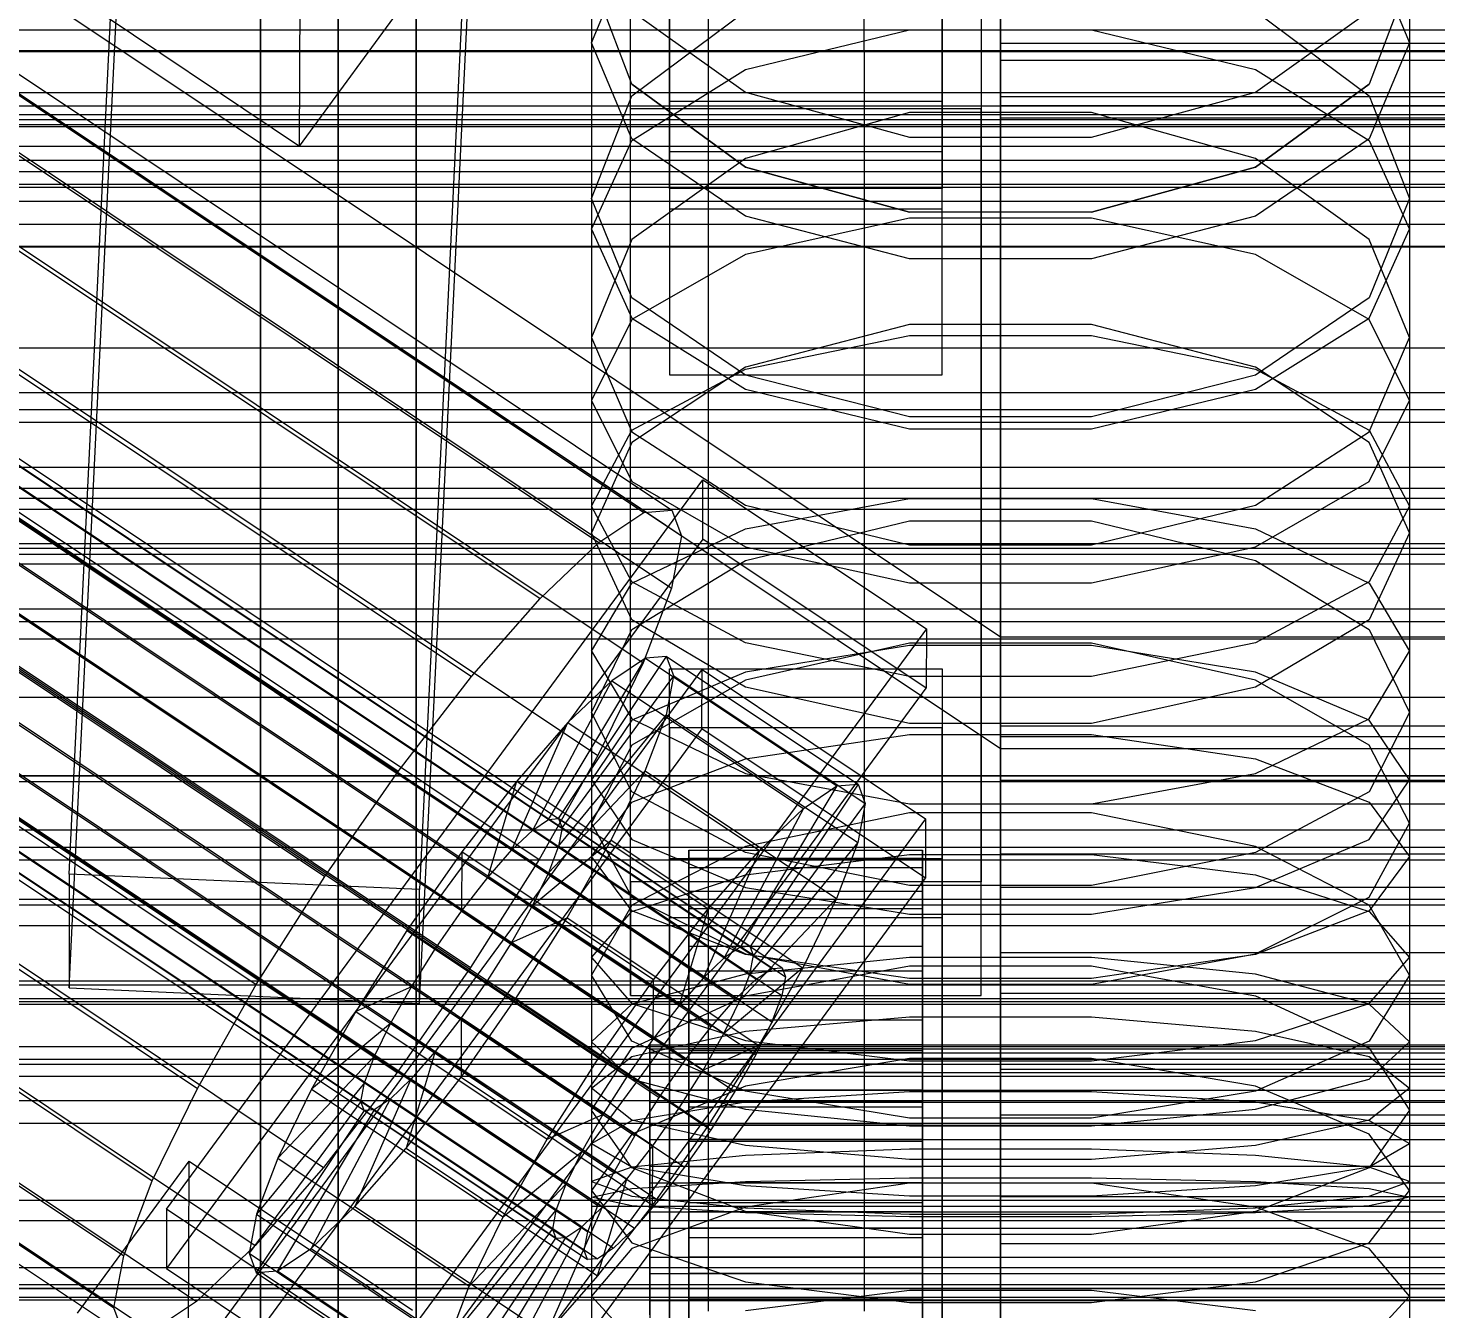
# Model space of a CAD drawing. Header units: millimetres. Extents: x -1970 to 59977, y -65068 to 6837.
# Drawn here: x -179.9 to -107.7, y -34654.5 to -34588.8 of the extents above; entities that cross this region are included whole.
import ezdxf

# ---------------------------------------------------------------- set-up
doc = ezdxf.new("R2010")
doc.units = ezdxf.units.MM
for name, color, linetype, lineweight in [('COTAS_O', 1, 'Continuous', 0), ('COTAS_P', 1, 'Continuous', 0), ('frontal_briquetadora', 7, 'Continuous', 0), ('frontal_C01', 7, 'Continuous', 0), ('frontal_C02', 7, 'Continuous', 0), ('frontal_C03', 7, 'Continuous', 0), ('frontal_mezcladora', 7, 'Continuous', 0), ('frontal_secador', 7, 'Continuous', 0)]:
    doc.layers.add(name, color=color, linetype=linetype, lineweight=lineweight)
doc.dimstyles.new('R19_100', dxfattribs={"dimtxt": 250, "dimasz": 150, "dimexe": 150, "dimexo": 80, "dimgap": 100, "dimtad": 1, "dimtih": 1, "dimtoh": 1, "dimdsep": 46, "dimcen": 0.09, "dimadec": 0, "dimazin": 0, "dimtfac": 1, "dimtdec": 4, "dimtofl": 0, "dimtmove": 0, "dimatfit": 3, "dimfxl": 1, "dimtolj": 1, "dimtzin": 0, "dimarcsym": 0})

# ---------------------------------------------------------------- blocks, each defined once
blk = doc.blocks.new('*D37')
at = {"layer": 'COTAS_P', "color": 0, "lineweight": -2, "transparency": 16777216}
for p, q in [((-1750, -35420), (-1750, -34450)), ((2600, -35420), (2600, -34450)), ((-1600, -34600), (2450, -34600))]:
    blk.add_line(p, q, dxfattribs=at)
at = {"layer": 'COTAS_P', "color": 0, "transparency": 16777216}
for points in [[(-1600, -34575), (-1600, -34625), (-1750, -34600)], [(2450, -34575), (2450, -34625), (2600, -34600)]]:
    blk.add_solid(points, dxfattribs=at)
at = {"layer": 'Defpoints', "color": 0, "transparency": 16777216}
for p in [(2600, -34600), (-1750, -35500), (2600, -35500)]:
    blk.add_point(p, dxfattribs=at)
blk = doc.blocks.new('*D42')
at = {"layer": 'COTAS_O', "color": 0, "lineweight": -2, "transparency": 16777216}
for p, q in [((-570, -33700), (200, -33700)), ((50, -34750), (50, -33850)), ((-570, -34900), (200, -34900))]:
    blk.add_line(p, q, dxfattribs=at)
at = {"layer": 'COTAS_O', "color": 0, "transparency": 16777216}
for points in [[(25, -33850), (75, -33850), (50, -33700)], [(25, -34750), (75, -34750), (50, -34900)]]:
    blk.add_solid(points, dxfattribs=at)
at = {"layer": 'Defpoints', "color": 0, "transparency": 16777216}
for p in [(-650, -33700), (50, -33700), (-650, -34900)]:
    blk.add_point(p, dxfattribs=at)
blk = doc.blocks.new('*D43')
at = {"layer": 'COTAS_O', "color": 0, "lineweight": -2, "transparency": 16777216}
for p, q in [((-650, -34820), (-650, -34050)), ((650, -34820), (650, -34050)), ((-500, -34200), (500, -34200))]:
    blk.add_line(p, q, dxfattribs=at)
at = {"layer": 'COTAS_O', "color": 0, "transparency": 16777216}
for points in [[(-500, -34175), (-500, -34225), (-650, -34200)], [(500, -34175), (500, -34225), (650, -34200)]]:
    blk.add_solid(points, dxfattribs=at)
at = {"layer": 'Defpoints', "color": 0, "transparency": 16777216}
for p in [(650, -34200), (-650, -34900), (650, -34900)]:
    blk.add_point(p, dxfattribs=at)

msp = doc.modelspace()

# ---------------------------------------------------------------- linework, layer by layer
at = {"layer": 'frontal_briquetadora'}
for p, q in [((-164, -34454.149), (-164, -34698)), ((-160, -34698), (-160, -34454.149)), ((-160, -34478.149), (-160, -34722)), ((-160, -34727.142), (-160, -34483.291)), ((-160, -34483.291), (-160, -34715.652)), ((-160, -34722.08), (-160, -34489.719)), ((-160, -34489.719), (-160, -34716.717)), ((-168, -34713.16), (-168, -34492.29)), ((-164, -34719.288), (-164, -34492.29)), ((-160, -34719.288), (-160, -34492.29)), ((-160, -34492.29), (-160, -34713.16)), ((-168, -34497.432), (-168, -34718.302)), ((-160, -34718.302), (-160, -34497.432)), ((-151, -34582.734), (-151, -34597.535)), ((-109, -34582.734), (-109, -34597.535)), ((-160, -34584.801), (-160, -34596.589)), ((-151, -34589.538), (-148.92, -34584.6)), ((-111.08, -34584.6), (-109, -34589.538)), ((-160, -34585.182), (-160, -34596.944)), ((-160, -34597.299), (-160, -34585.562)), ((-148.92, -34591.656), (-151, -34586.193)), ((-109, -34586.193), (-111.08, -34591.656)), ((-148.92, -34592.262), (-143.094, -34587.908)), ((-148.92, -34587.919), (-143.093, -34592.078)), ((-116.907, -34592.078), (-111.08, -34587.919)), ((-116.906, -34587.908), (-111.08, -34592.262)), ((-143.093, -34590.901), (-134.673, -34588.873)), ((-134.673, -34588.873), (-125.327, -34588.873)), ((-125.327, -34588.873), (-116.907, -34590.901)), ((-151, -34589.538), (-151, -34604.666)), ((-148.92, -34594.475), (-151, -34589.538)), ((-109, -34589.538), (-111.08, -34594.475)), ((-109, -34589.538), (-109, -34604.666)), ((-148.92, -34594.554), (-143.093, -34590.901)), ((-116.907, -34590.901), (-111.08, -34594.554)), ((-151, -34597.535), (-148.92, -34592.262)), ((-143.094, -34595.915), (-148.92, -34591.656)), ((-148.92, -34591.656), (-143.094, -34595.915)), ((-143.093, -34592.078), (-134.673, -34594.385)), ((-125.327, -34594.385), (-116.907, -34592.078)), ((-111.08, -34591.656), (-116.906, -34595.915)), ((-116.906, -34595.915), (-111.08, -34591.656)), ((-111.08, -34592.262), (-109, -34597.535)), ((-134.674, -34593.122), (-143.094, -34595.48)), ((-125.326, -34593.122), (-134.674, -34593.122)), ((-116.906, -34595.48), (-125.326, -34593.122)), ((-143.093, -34598.435), (-148.92, -34594.475)), ((-134.673, -34594.385), (-125.327, -34594.385)), ((-111.08, -34594.475), (-116.907, -34598.435)), ((-151, -34599.11), (-148.92, -34594.554)), ((-111.08, -34594.554), (-109, -34599.11)), ((-143.094, -34595.48), (-148.92, -34599.639)), ((-134.674, -34598.232), (-143.094, -34595.915)), ((-143.094, -34595.915), (-134.674, -34598.232)), ((-116.906, -34595.915), (-125.326, -34598.232)), ((-125.326, -34598.232), (-116.906, -34595.915)), ((-111.08, -34599.639), (-116.906, -34595.48)), ((-160, -34596.589), (-160, -34607.552)), ((-160, -34596.944), (-160, -34607.881)), ((-160, -34608.209), (-160, -34597.299)), ((-148.92, -34602.634), (-151, -34597.535)), ((-109, -34597.535), (-111.08, -34602.634)), ((-134.673, -34600.632), (-143.093, -34598.435)), ((-134.673, -34598.547), (-143.093, -34600.4)), ((-125.326, -34598.232), (-134.674, -34598.232)), ((-125.327, -34598.547), (-134.673, -34598.547)), ((-116.907, -34598.435), (-125.327, -34600.632)), ((-116.907, -34600.4), (-125.327, -34598.547)), ((-151, -34599.11), (-151, -34614.698)), ((-151, -34599.11), (-148.92, -34603.666)), ((-111.08, -34603.666), (-109, -34599.11)), ((-109, -34599.11), (-109, -34614.698)), ((-148.92, -34599.639), (-151, -34604.666)), ((-109, -34604.666), (-111.08, -34599.639)), ((-143.093, -34600.4), (-148.92, -34603.738)), ((-125.327, -34600.632), (-134.673, -34600.632)), ((-111.08, -34603.738), (-116.907, -34600.4)), ((-143.094, -34606.596), (-148.92, -34602.634)), ((-111.08, -34602.634), (-116.906, -34606.596)), ((-148.92, -34603.738), (-151, -34607.901)), ((-148.92, -34603.666), (-143.093, -34607.319)), ((-116.907, -34607.319), (-111.08, -34603.666)), ((-109, -34607.901), (-111.08, -34603.738)), ((-134.674, -34603.999), (-143.094, -34606.192)), ((-143.093, -34606.298), (-134.673, -34604.564)), ((-125.326, -34603.999), (-134.674, -34603.999)), ((-134.673, -34604.564), (-125.327, -34604.564)), ((-125.327, -34604.564), (-116.907, -34606.298)), ((-116.906, -34606.192), (-125.326, -34603.999)), ((-151, -34604.666), (-148.92, -34609.515)), ((-111.08, -34609.515), (-109, -34604.666)), ((-143.094, -34606.192), (-148.92, -34610.051)), ((-148.92, -34609.422), (-143.093, -34606.298)), ((-134.674, -34608.746), (-143.094, -34606.596)), ((-116.906, -34606.596), (-125.326, -34608.746)), ((-116.907, -34606.298), (-111.08, -34609.422)), ((-111.08, -34610.051), (-116.906, -34606.192)), ((-143.093, -34607.319), (-134.673, -34609.347)), ((-125.327, -34609.347), (-116.907, -34607.319)), ((-160, -34607.552), (-160, -34617.661)), ((-160, -34607.881), (-160, -34617.962)), ((-160, -34618.263), (-160, -34608.209)), ((-151, -34607.901), (-151, -34623.913)), ((-151, -34607.901), (-148.92, -34612.065)), ((-111.08, -34612.065), (-109, -34607.901)), ((-109, -34607.901), (-109, -34623.913)), ((-125.326, -34608.746), (-134.674, -34608.746)), ((-151, -34613.318), (-148.92, -34609.422)), ((-148.92, -34609.515), (-143.094, -34613.274)), ((-134.673, -34609.347), (-125.327, -34609.347)), ((-116.906, -34613.274), (-111.08, -34609.515)), ((-111.08, -34609.422), (-109, -34613.318)), ((-148.92, -34610.051), (-151, -34614.698)), ((-109, -34614.698), (-111.08, -34610.051)), ((-148.92, -34612.065), (-143.093, -34615.403)), ((-116.907, -34615.403), (-111.08, -34612.065)), ((-151, -34613.318), (-151, -34629.59)), ((-148.92, -34617.214), (-151, -34613.318)), ((-143.094, -34613.274), (-134.674, -34615.311)), ((-143.093, -34614.479), (-134.673, -34612.927)), ((-134.673, -34612.927), (-125.327, -34612.927)), ((-125.327, -34612.927), (-116.907, -34614.479)), ((-125.326, -34615.311), (-116.906, -34613.274)), ((-109, -34613.318), (-111.08, -34617.214)), ((-109, -34613.318), (-109, -34629.59)), ((-148.92, -34619.163), (-151, -34614.698)), ((-148.92, -34617.275), (-143.093, -34614.479)), ((-143.094, -34616.105), (-134.674, -34614.083)), ((-134.674, -34614.083), (-125.326, -34614.083)), ((-125.326, -34614.083), (-116.906, -34616.105)), ((-116.907, -34614.479), (-111.08, -34617.275)), ((-109, -34614.698), (-111.08, -34619.163)), ((-143.093, -34615.403), (-134.673, -34617.256)), ((-134.674, -34615.311), (-125.326, -34615.311)), ((-125.327, -34617.256), (-116.907, -34615.403)), ((-148.92, -34619.655), (-143.094, -34616.105)), ((-116.906, -34616.105), (-111.08, -34619.655)), ((-160, -34617.661), (-160, -34626.89)), ((-151, -34620.762), (-148.92, -34617.275)), ((-143.093, -34620.338), (-148.92, -34617.214)), ((-134.673, -34617.256), (-125.327, -34617.256)), ((-111.08, -34617.214), (-116.907, -34620.338)), ((-111.08, -34617.275), (-109, -34620.762)), ((-160, -34617.962), (-160, -34627.164)), ((-160, -34627.437), (-160, -34618.263)), ((-151, -34623.913), (-148.92, -34619.655)), ((-143.094, -34622.61), (-148.92, -34619.163)), ((-111.08, -34619.163), (-116.906, -34622.61)), ((-111.08, -34619.655), (-109, -34623.913)), ((-134.674, -34620.353), (-143.094, -34622.259)), ((-134.673, -34622.072), (-143.093, -34620.338)), ((-134.673, -34620.476), (-143.093, -34621.842)), ((-125.326, -34620.353), (-134.674, -34620.353)), ((-125.327, -34620.476), (-134.673, -34620.476)), ((-116.907, -34620.338), (-125.327, -34622.072)), ((-116.907, -34621.842), (-125.327, -34620.476)), ((-116.906, -34622.259), (-125.326, -34620.353)), ((-151, -34620.762), (-151, -34637.392)), ((-151, -34620.762), (-148.92, -34624.249)), ((-111.08, -34624.249), (-109, -34620.762)), ((-109, -34620.762), (-109, -34637.392)), ((-143.093, -34621.842), (-148.92, -34624.303)), ((-111.08, -34624.303), (-116.907, -34621.842)), ((-143.094, -34622.259), (-148.92, -34625.598)), ((-134.674, -34624.472), (-143.094, -34622.61)), ((-125.327, -34622.072), (-134.673, -34622.072)), ((-116.906, -34622.61), (-125.326, -34624.472)), ((-111.08, -34625.598), (-116.906, -34622.259)), ((-148.92, -34627.982), (-151, -34623.913)), ((-109, -34623.913), (-111.08, -34627.982)), ((-148.92, -34624.303), (-151, -34627.373)), ((-148.92, -34624.249), (-143.093, -34627.045)), ((-125.326, -34624.472), (-134.674, -34624.472)), ((-116.907, -34627.045), (-111.08, -34624.249)), ((-109, -34627.373), (-111.08, -34624.303)), ((-148.92, -34625.598), (-151, -34629.59)), ((-143.093, -34626.287), (-134.673, -34625.047)), ((-134.673, -34625.047), (-125.327, -34625.047)), ((-125.327, -34625.047), (-116.907, -34626.287)), ((-109, -34629.59), (-111.08, -34625.598)), ((-148.92, -34628.522), (-143.093, -34626.287)), ((-116.907, -34626.287), (-111.08, -34628.522)), ((-160, -34626.89), (-160, -34635.216)), ((-143.093, -34627.045), (-134.673, -34628.597)), ((-125.327, -34628.597), (-116.907, -34627.045)), ((-160, -34627.164), (-160, -34635.461)), ((-160, -34635.706), (-160, -34627.437)), ((-151, -34627.373), (-151, -34644.321)), ((-151, -34627.373), (-148.92, -34630.442)), ((-111.08, -34630.442), (-109, -34627.373)), ((-109, -34627.373), (-109, -34644.321)), ((-143.094, -34631.109), (-148.92, -34627.982)), ((-111.08, -34627.982), (-116.906, -34631.109)), ((-151, -34631.309), (-148.92, -34628.522)), ((-134.674, -34629.063), (-143.094, -34630.791)), ((-125.326, -34629.063), (-134.674, -34629.063)), ((-134.673, -34628.597), (-125.327, -34628.597)), ((-116.906, -34630.791), (-125.326, -34629.063)), ((-111.08, -34628.522), (-109, -34631.309)), ((-151, -34629.59), (-148.92, -34633.39)), ((-111.08, -34633.39), (-109, -34629.59)), ((-148.92, -34630.442), (-143.093, -34632.904)), ((-116.907, -34632.904), (-111.08, -34630.442)), ((-151, -34631.309), (-151, -34648.447)), ((-148.92, -34634.097), (-151, -34631.309)), ((-143.094, -34630.791), (-148.92, -34633.807)), ((-134.674, -34632.791), (-143.094, -34631.109)), ((-143.093, -34632.248), (-134.673, -34631.199)), ((-134.673, -34631.199), (-125.327, -34631.199)), ((-125.327, -34631.199), (-116.907, -34632.248)), ((-116.906, -34631.109), (-125.326, -34632.791)), ((-111.08, -34633.807), (-116.906, -34630.791)), ((-109, -34631.309), (-111.08, -34634.097)), ((-109, -34631.309), (-109, -34648.447)), ((-148.92, -34634.139), (-143.093, -34632.248)), ((-125.326, -34632.791), (-134.674, -34632.791)), ((-116.907, -34632.248), (-111.08, -34634.139)), ((-148.92, -34633.39), (-143.094, -34636.299)), ((-143.093, -34632.904), (-134.673, -34634.27)), ((-125.327, -34634.27), (-116.907, -34632.904)), ((-116.906, -34636.299), (-111.08, -34633.39)), ((-148.92, -34633.807), (-151, -34637.392)), ((-151, -34636.498), (-148.92, -34634.139)), ((-143.093, -34636.332), (-148.92, -34634.097)), ((-134.673, -34634.27), (-125.327, -34634.27)), ((-111.08, -34634.097), (-116.907, -34636.332)), ((-109, -34637.392), (-111.08, -34633.807)), ((-111.08, -34634.139), (-109, -34636.498)), ((-160, -34635.216), (-160, -34642.617)), ((-160, -34635.461), (-160, -34642.833)), ((-160, -34643.049), (-160, -34635.706)), ((-143.094, -34636.299), (-134.674, -34637.86)), ((-134.673, -34637.572), (-143.093, -34636.332)), ((-116.907, -34636.332), (-125.327, -34637.572)), ((-125.326, -34637.86), (-116.906, -34636.299)), ((-151, -34636.498), (-151, -34653.884)), ((-151, -34636.498), (-148.92, -34638.856)), ((-143.094, -34638.466), (-134.674, -34636.92)), ((-134.673, -34636.493), (-143.093, -34637.349)), ((-134.674, -34636.92), (-125.326, -34636.92)), ((-125.327, -34636.493), (-134.673, -34636.493)), ((-116.907, -34637.349), (-125.327, -34636.493)), ((-125.326, -34636.92), (-116.906, -34638.466)), ((-111.08, -34638.856), (-109, -34636.498)), ((-109, -34636.498), (-109, -34653.884)), ((-148.92, -34640.781), (-151, -34637.392)), ((-143.093, -34637.349), (-148.92, -34638.892)), ((-134.674, -34637.86), (-125.326, -34637.86)), ((-125.327, -34637.572), (-134.673, -34637.572)), ((-111.08, -34638.892), (-116.907, -34637.349)), ((-109, -34637.392), (-111.08, -34640.781)), ((-148.92, -34641.151), (-143.094, -34638.466)), ((-116.906, -34638.466), (-111.08, -34641.151)), ((-148.92, -34638.892), (-151, -34640.815)), ((-148.92, -34638.856), (-143.093, -34640.747)), ((-116.907, -34640.747), (-111.08, -34638.856)), ((-109, -34640.815), (-111.08, -34638.892)), ((-143.093, -34640.265), (-134.673, -34639.539)), ((-134.673, -34639.539), (-125.327, -34639.539)), ((-125.327, -34639.539), (-116.907, -34640.265)), ((-148.92, -34641.573), (-143.093, -34640.265)), ((-143.094, -34643.357), (-148.92, -34640.781)), ((-143.093, -34640.747), (-134.673, -34641.797)), ((-125.327, -34641.797), (-116.907, -34640.747)), ((-116.907, -34640.265), (-111.08, -34641.573)), ((-111.08, -34640.781), (-116.906, -34643.357)), ((-151, -34640.815), (-151, -34658.409)), ((-151, -34640.815), (-148.92, -34642.739)), ((-151, -34644.321), (-148.92, -34641.151)), ((-111.08, -34642.739), (-109, -34640.815)), ((-111.08, -34641.151), (-109, -34644.321)), ((-109, -34640.815), (-109, -34658.409)), ((-151, -34643.204), (-148.92, -34641.573)), ((-134.674, -34641.675), (-143.094, -34643.097)), ((-125.326, -34641.675), (-134.674, -34641.675)), ((-134.673, -34641.797), (-125.327, -34641.797)), ((-116.906, -34643.097), (-125.326, -34641.675)), ((-111.08, -34641.573), (-109, -34643.204)), ((-160, -34642.617), (-160, -34649.075)), ((-160, -34642.833), (-160, -34649.261)), ((-148.92, -34642.739), (-143.093, -34644.281)), ((-116.907, -34644.281), (-111.08, -34642.739)), ((-160, -34649.447), (-160, -34643.049)), ((-151, -34643.204), (-151, -34660.914)), ((-148.92, -34644.835), (-151, -34643.204)), ((-143.094, -34643.097), (-148.92, -34645.558)), ((-134.674, -34644.733), (-143.094, -34643.357)), ((-143.093, -34643.905), (-134.673, -34643.376)), ((-134.673, -34643.376), (-125.327, -34643.376)), ((-125.327, -34643.376), (-116.907, -34643.905)), ((-116.906, -34643.357), (-125.326, -34644.733)), ((-111.08, -34645.558), (-116.906, -34643.097)), ((-109, -34643.204), (-111.08, -34644.835)), ((-109, -34643.204), (-109, -34660.914)), ((-148.92, -34647.291), (-151, -34644.321)), ((-148.92, -34644.859), (-143.093, -34643.905)), ((-143.093, -34644.281), (-134.673, -34645.137)), ((-125.327, -34645.137), (-116.907, -34644.281)), ((-116.907, -34643.905), (-111.08, -34644.859)), ((-109, -34644.321), (-111.08, -34647.291)), ((-151, -34646.048), (-148.92, -34644.859)), ((-143.093, -34646.144), (-148.92, -34644.835)), ((-125.326, -34644.733), (-134.674, -34644.733)), ((-111.08, -34644.835), (-116.907, -34646.144)), ((-111.08, -34644.859), (-109, -34646.048)), ((-148.92, -34645.558), (-151, -34648.447)), ((-134.673, -34645.137), (-125.327, -34645.137)), ((-109, -34648.447), (-111.08, -34645.558)), ((-151, -34646.048), (-151, -34663.894)), ((-151, -34646.048), (-148.92, -34647.238)), ((-134.673, -34646.869), (-143.093, -34646.144)), ((-134.673, -34646.325), (-143.093, -34646.656)), ((-125.327, -34646.325), (-134.673, -34646.325)), ((-116.907, -34646.144), (-125.327, -34646.869)), ((-116.907, -34646.656), (-125.327, -34646.325)), ((-111.08, -34647.238), (-109, -34646.048)), ((-109, -34646.048), (-109, -34663.894)), ((-148.92, -34647.254), (-151, -34647.998)), ((-143.093, -34646.656), (-148.92, -34647.254)), ((-148.92, -34647.238), (-143.093, -34648.191)), ((-143.094, -34649.528), (-148.92, -34647.291)), ((-125.327, -34646.869), (-134.673, -34646.869)), ((-111.08, -34647.254), (-116.907, -34646.656)), ((-116.907, -34648.191), (-111.08, -34647.238)), ((-111.08, -34647.291), (-116.906, -34649.528)), ((-109, -34647.998), (-111.08, -34647.254)), ((-151, -34647.998), (-151, -34665.938)), ((-151, -34647.998), (-148.92, -34648.743)), ((-148.92, -34648.352), (-143.093, -34647.994)), ((-143.093, -34647.994), (-134.673, -34647.795)), ((-134.673, -34647.795), (-125.327, -34647.795)), ((-125.327, -34647.795), (-116.907, -34647.994)), ((-116.907, -34647.994), (-111.08, -34648.352)), ((-111.08, -34648.743), (-109, -34647.998)), ((-109, -34647.998), (-109, -34665.938)), ((-151, -34648.799), (-148.92, -34648.352)), ((-151, -34648.447), (-148.92, -34651.133)), ((-134.674, -34648.069), (-143.094, -34649.303)), ((-143.093, -34648.191), (-134.673, -34648.721)), ((-125.326, -34648.069), (-134.674, -34648.069)), ((-134.673, -34648.721), (-125.327, -34648.721)), ((-125.327, -34648.721), (-116.907, -34648.191)), ((-116.906, -34649.303), (-125.326, -34648.069)), ((-111.08, -34648.352), (-109, -34648.799)), ((-111.08, -34651.133), (-109, -34648.447)), ((-160, -34649.075), (-160, -34654.572)), ((-160, -34649.261), (-160, -34654.728)), ((-160, -34654.883), (-160, -34649.447)), ((-151, -34648.799), (-151, -34666.778)), ((-148.92, -34649.246), (-151, -34648.799)), ((-151, -34649.25), (-151, -34667.25)), ((-151, -34649.25), (-148.92, -34649.25)), ((-148.92, -34648.743), (-143.093, -34649.34)), ((-143.093, -34649.605), (-148.92, -34649.246)), ((-148.92, -34649.25), (-143.093, -34649.25)), ((-143.094, -34649.303), (-148.92, -34651.424)), ((-143.093, -34649.25), (-134.673, -34649.25)), ((-143.093, -34649.34), (-134.673, -34649.671)), ((-134.673, -34649.25), (-125.327, -34649.25)), ((-125.327, -34649.25), (-116.907, -34649.25)), ((-125.327, -34649.671), (-116.907, -34649.34)), ((-116.907, -34649.34), (-111.08, -34648.743)), ((-111.08, -34649.246), (-116.907, -34649.605)), ((-116.907, -34649.25), (-111.08, -34649.25)), ((-111.08, -34651.424), (-116.906, -34649.303)), ((-109, -34648.799), (-111.08, -34649.246)), ((-111.08, -34649.25), (-109, -34649.25)), ((-109, -34648.799), (-109, -34666.778)), ((-109, -34649.25), (-109, -34667.25)), ((-134.674, -34650.715), (-143.094, -34649.528)), ((-134.673, -34649.804), (-143.093, -34649.605)), ((-134.673, -34649.671), (-125.327, -34649.671)), ((-125.327, -34649.804), (-134.673, -34649.804)), ((-116.907, -34649.605), (-125.327, -34649.804)), ((-116.906, -34649.528), (-125.326, -34650.715)), ((-125.326, -34650.715), (-134.674, -34650.715)), ((-148.92, -34651.424), (-151, -34653.884)), ((-148.92, -34651.133), (-143.094, -34653.142)), ((-116.906, -34653.142), (-111.08, -34651.133)), ((-109, -34653.884), (-111.08, -34651.424)), ((-143.094, -34653.142), (-134.674, -34654.2)), ((-143.094, -34654.607), (-134.674, -34653.565)), ((-134.674, -34653.565), (-125.326, -34653.565)), ((-125.326, -34654.2), (-116.906, -34653.142)), ((-125.326, -34653.565), (-116.906, -34654.607)), ((-148.92, -34656.141), (-151, -34653.884)), ((-134.674, -34654.2), (-125.326, -34654.2)), ((-109, -34653.884), (-111.08, -34656.141))]:
    msp.add_line(p, q, dxfattribs=at)
at = {"layer": 'frontal_C01'}
for p, q in [((-130, -34620.053), (-130, -34323.357)), ((-130, -34329.075), (-130, -34625.771)), ((-332.629, -34490.645), (-148.32, -34613.643)), ((-331.181, -34490.53), (-146.872, -34613.528)), ((-330.692, -34491.856), (-146.383, -34614.854)), ((-334.938, -34492.193), (-150.629, -34615.191)), ((-355.53, -34494.38), (-141.731, -34637.058)), ((-355.017, -34494.34), (-141.218, -34637.018)), ((-331.197, -34494.532), (-146.887, -34617.53)), ((-356.348, -34494.929), (-142.549, -34637.607)), ((-354.844, -34494.81), (-141.045, -34637.487)), ((-337.95, -34495.068), (-153.641, -34618.066)), ((-357.415, -34495.948), (-143.617, -34638.625)), ((-355.022, -34495.758), (-141.224, -34638.436)), ((-358.659, -34497.367), (-144.861, -34640.045)), ((-355.541, -34497.12), (-141.742, -34639.798)), ((-332.659, -34498.376), (-148.35, -34621.374)), ((-146.196, -34641.769), (-359.995, -34499.091)), ((-356.363, -34498.803), (-142.565, -34641.481)), ((-341.461, -34499.074), (-157.152, -34622.072)), ((-361.332, -34501.001), (-147.533, -34643.679)), ((-357.434, -34500.692), (-143.635, -34643.37)), ((-358.68, -34502.659), (-144.881, -34645.337)), ((-362.578, -34502.968), (-148.779, -34645.646)), ((-334.981, -34503.126), (-150.672, -34626.124)), ((-160.922, -34626.937), (-345.231, -34503.939)), ((-363.648, -34504.858), (-149.85, -34647.535)), ((-360.017, -34504.57), (-146.218, -34647.247)), ((-361.352, -34506.293), (-147.554, -34648.971)), ((-364.471, -34506.541), (-150.672, -34649.219)), ((-362.596, -34507.713), (-148.798, -34650.391)), ((-364.989, -34507.903), (-151.191, -34650.581)), ((-338.003, -34508.459), (-153.694, -34631.457)), ((-365.168, -34508.851), (-151.369, -34651.529)), ((-363.664, -34508.732), (-149.865, -34651.41)), ((-364.995, -34509.321), (-151.196, -34651.999)), ((-364.482, -34509.28), (-150.683, -34651.958)), ((-349.002, -34509.331), (-164.693, -34632.329)), ((-341.52, -34514.01), (-157.211, -34637.008)), ((-352.519, -34514.882), (-168.21, -34637.88)), ((-345.291, -34519.401), (-160.982, -34642.399)), ((-355.541, -34520.214), (-171.232, -34643.212)), ((-349.061, -34524.266), (-164.752, -34647.264)), ((-357.863, -34524.964), (-173.554, -34647.962)), ((-352.572, -34528.272), (-168.263, -34651.271)), ((-359.326, -34528.808), (-175.016, -34651.806)), ((-359.83, -34531.484), (-175.521, -34654.482)), ((-355.584, -34531.147), (-171.275, -34654.146)), ((-359.341, -34532.81), (-175.032, -34655.808)), ((-357.893, -34532.695), (-173.584, -34655.693)), ((-130, -34620.053), (-228.298, -34554.454)), ((-228.298, -34560.172), (-130, -34625.771)), ((-172.809, -34649.418), (-145.277, -34611.975)), ((-145.289, -34615.018), (-145.277, -34611.975)), ((-145.277, -34611.975), (-133.809, -34619.628)), ((-150.629, -34615.191), (-148.32, -34613.643)), ((-148.32, -34613.643), (-146.872, -34613.528)), ((-146.872, -34613.528), (-146.383, -34614.854)), ((-145.289, -34615.018), (-172.821, -34652.462)), ((-153.641, -34618.066), (-150.629, -34615.191)), ((-146.383, -34614.854), (-146.887, -34617.53)), ((-133.821, -34622.672), (-145.289, -34615.018)), ((-146.887, -34617.53), (-148.35, -34621.374)), ((-157.152, -34622.072), (-153.641, -34618.066)), ((-133.809, -34619.628), (-161.341, -34657.071)), ((-133.809, -34619.628), (-133.821, -34622.672)), ((-130, -34916.749), (-130, -34620.053)), ((0, -34620.053), (-130, -34620.053)), ((-153.199, -34629.405), (-148.226, -34621.128)), ((-152.686, -34629.364), (-147.143, -34621.042)), ((-148.226, -34621.128), (-149.953, -34622.285)), ((-147.143, -34621.042), (-148.226, -34621.128)), ((-148.226, -34621.128), (-138.396, -34627.687)), ((-147.143, -34621.042), (-137.313, -34627.602)), ((-146.777, -34622.033), (-147.143, -34621.042)), ((-172.847, -34659.158), (-145.315, -34621.715)), ((-148.35, -34621.374), (-150.672, -34626.124)), ((-147, -34624.709), (-147, -34621.666)), ((-147, -34621.666), (-133, -34621.666)), ((-147, -34667.388), (-147, -34621.666)), ((-145.327, -34624.758), (-145.315, -34621.715)), ((-145.315, -34621.715), (-133.847, -34629.368)), ((-133, -34621.666), (-133, -34624.709)), ((-133, -34621.666), (-133, -34667.388)), ((-161.353, -34660.115), (-133.821, -34622.672)), ((-160.922, -34626.937), (-157.152, -34622.072)), ((-154.017, -34629.953), (-149.953, -34622.285)), ((-152.513, -34629.834), (-146.777, -34622.033)), ((-149.953, -34622.285), (-152.207, -34624.436)), ((-149.953, -34622.285), (-140.123, -34628.845)), ((-147.155, -34624.035), (-146.777, -34622.033)), ((-146.777, -34622.033), (-136.948, -34628.593)), ((-152.692, -34630.782), (-147.155, -34624.035)), ((-148.249, -34626.911), (-147.155, -34624.035)), ((-147.155, -34624.035), (-137.325, -34630.595)), ((-145.327, -34624.758), (-172.859, -34662.202)), ((-155.085, -34630.972), (-152.207, -34624.436)), ((-152.207, -34624.436), (-154.833, -34627.433)), ((-152.207, -34624.436), (-142.377, -34630.996)), ((-133, -34624.709), (-147, -34624.709)), ((-147, -34624.709), (-147, -34670.432)), ((-133.859, -34632.412), (-145.327, -34624.758)), ((-133, -34670.432), (-133, -34624.709)), ((-130, -34625.771), (-130, -34624.595)), ((-130, -34624.595), (-130, -34625.147)), ((-130, -34624.595), (130, -34624.595)), ((-130, -34625.147), (-130, -34627.391)), ((-130, -34625.147), (130, -34625.147)), ((-150.672, -34626.124), (-153.694, -34631.457)), ((-130, -34625.771), (-130, -34922.468)), ((-130, -34625.771), (0, -34625.771)), ((-130, -34628.597), (-130, -34625.771)), ((-130, -34625.771), (130, -34625.771)), ((-164.693, -34632.329), (-160.922, -34626.937)), ((-153.21, -34632.144), (-148.249, -34626.911)), ((-149.985, -34630.464), (-148.249, -34626.911)), ((-148.249, -34626.911), (-138.419, -34633.471)), ((-154.833, -34627.433), (-157.653, -34631.072)), ((-156.329, -34632.392), (-154.833, -34627.433)), ((-154.833, -34627.433), (-145.003, -34633.993)), ((-138.396, -34627.687), (-143.369, -34635.965)), ((-137.313, -34627.602), (-142.856, -34635.924)), ((-140.123, -34628.845), (-138.396, -34627.687)), ((-138.396, -34627.687), (-137.313, -34627.602)), ((-137.313, -34627.602), (-136.948, -34628.593)), ((-130, -34627.391), (-130, -34631.173)), ((-130, -34627.391), (130, -34627.391)), ((-140.123, -34628.845), (-144.188, -34636.513)), ((-136.948, -34628.593), (-142.683, -34636.394)), ((-142.377, -34630.996), (-140.123, -34628.845)), ((-136.948, -34628.593), (-137.325, -34630.595)), ((-130, -34632.879), (-130, -34628.597)), ((-130, -34628.597), (130, -34628.597)), ((-133.847, -34629.368), (-161.379, -34666.812)), ((-154.017, -34629.953), (-153.199, -34629.405)), ((-153.199, -34629.405), (-152.686, -34629.364)), ((-143.369, -34635.965), (-153.199, -34629.405)), ((-152.513, -34629.834), (-152.692, -34630.782)), ((-142.856, -34635.924), (-152.686, -34629.364)), ((-152.686, -34629.364), (-152.513, -34629.834)), ((-142.683, -34636.394), (-152.513, -34629.834)), ((-133.847, -34629.368), (-133.859, -34632.412)), ((-155.085, -34630.972), (-154.017, -34629.953)), ((-154.033, -34633.828), (-149.985, -34630.464)), ((-144.188, -34636.513), (-154.017, -34629.953)), ((-152.246, -34634.453), (-149.985, -34630.464)), ((-149.985, -34630.464), (-140.156, -34637.024)), ((-137.325, -34630.595), (-142.862, -34637.342)), ((-137.325, -34630.595), (-138.419, -34633.471)), ((-157.653, -34631.072), (-160.474, -34635.105)), ((-157.653, -34631.072), (-157.665, -34634.115)), ((-147.823, -34637.632), (-157.653, -34631.072)), ((-156.329, -34632.392), (-155.085, -34630.972)), ((-145.255, -34637.532), (-155.085, -34630.972)), ((-152.692, -34630.782), (-153.21, -34632.144)), ((-142.862, -34637.342), (-152.692, -34630.782)), ((-146, -34640.976), (-146, -34630.988)), ((-146, -34630.988), (-146, -34631.401)), ((-146, -34630.988), (-134, -34630.988)), ((-146, -34631.868), (-146, -34630.988)), ((-142.377, -34630.996), (-145.255, -34637.532)), ((-145.003, -34633.993), (-142.377, -34630.996)), ((-134, -34631.401), (-134, -34630.988)), ((-134, -34630.988), (-134, -34640.976)), ((-134, -34630.988), (-134, -34631.868)), ((-130, -34631.173), (-130, -34636.236)), ((-130, -34631.173), (130, -34631.173)), ((-153.694, -34631.457), (-157.211, -34637.008)), ((-147, -34634.449), (-147, -34631.406)), ((-147, -34631.406), (-133, -34631.406)), ((-147, -34677.128), (-147, -34631.406)), ((-146, -34641.172), (-146, -34631.401)), ((-146, -34631.401), (-146, -34633.079)), ((-146, -34631.401), (-134, -34631.401)), ((-146, -34641.393), (-146, -34631.868)), ((-146, -34631.868), (-134, -34631.868)), ((-146, -34633.981), (-146, -34631.868)), ((-134, -34633.079), (-134, -34631.401)), ((-134, -34631.401), (-134, -34641.172)), ((-134, -34631.868), (-134, -34641.393)), ((-134, -34631.868), (-134, -34633.981)), ((-133, -34631.406), (-133, -34634.449)), ((-133, -34631.406), (-133, -34677.128)), ((-168.21, -34637.88), (-164.693, -34632.329)), ((-161.391, -34669.855), (-133.859, -34632.412)), ((-157.665, -34634.115), (-156.329, -34632.392)), ((-146.499, -34638.952), (-156.329, -34632.392)), ((-153.21, -34632.144), (-154.033, -34633.828)), ((-143.38, -34638.704), (-153.21, -34632.144)), ((-146, -34641.967), (-146, -34633.079)), ((-146, -34633.079), (-146, -34635.909)), ((-146, -34633.079), (-134, -34633.079)), ((-138.419, -34633.471), (-143.38, -34638.704)), ((-138.419, -34633.471), (-140.156, -34637.024)), ((-134, -34635.909), (-134, -34633.079)), ((-134, -34633.079), (-134, -34641.967)), ((-130, -34638.325), (-130, -34632.879)), ((-130, -34632.879), (130, -34632.879)), ((-159.001, -34636.026), (-157.665, -34634.115)), ((-157.665, -34634.115), (-147.835, -34640.675)), ((-154.033, -34633.828), (-155.103, -34635.717)), ((-144.203, -34640.387), (-154.033, -34633.828)), ((-147.823, -34637.632), (-145.003, -34633.993)), ((-145.003, -34633.993), (-146.499, -34638.952)), ((-146, -34642.394), (-146, -34633.981)), ((-146, -34633.981), (-134, -34633.981)), ((-146, -34637.184), (-146, -34633.981)), ((-134, -34633.981), (-134, -34642.394)), ((-134, -34633.981), (-134, -34637.184)), ((-155.103, -34635.717), (-152.246, -34634.453)), ((-154.877, -34638.605), (-152.246, -34634.453)), ((-152.246, -34634.453), (-142.416, -34641.012)), ((-133, -34634.449), (-147, -34634.449)), ((-147, -34634.449), (-147, -34680.172)), ((-133, -34680.172), (-133, -34634.449)), ((-160.474, -34635.105), (-163.105, -34639.257)), ((-159.001, -34636.026), (-160.474, -34635.105)), ((-160.474, -34635.105), (-150.644, -34641.665)), ((-155.103, -34635.717), (-156.35, -34637.684)), ((-145.274, -34642.277), (-155.103, -34635.717)), ((-160.247, -34637.993), (-159.001, -34636.026)), ((-149.171, -34642.586), (-159.001, -34636.026)), ((-146, -34643.307), (-146, -34635.909)), ((-146, -34635.909), (-146, -34639.696)), ((-146, -34635.909), (-134, -34635.909)), ((-143.369, -34635.965), (-144.188, -34636.513)), ((-142.856, -34635.924), (-143.369, -34635.965)), ((-142.862, -34637.342), (-142.683, -34636.394)), ((-142.683, -34636.394), (-142.856, -34635.924)), ((-134, -34639.696), (-134, -34635.909)), ((-134, -34635.909), (-134, -34643.307)), ((-130, -34636.236), (-130, -34642.235)), ((-130, -34636.236), (130, -34636.236)), ((-157.211, -34637.008), (-160.982, -34642.399)), ((-144.188, -34636.513), (-145.255, -34637.532)), ((-140.156, -34637.024), (-144.203, -34640.387)), ((-142.549, -34637.607), (-141.731, -34637.058)), ((-140.156, -34637.024), (-142.416, -34641.012)), ((-141.731, -34637.058), (-141.218, -34637.018)), ((-141.218, -34637.018), (-141.045, -34637.487)), ((-171.232, -34643.212), (-168.21, -34637.88)), ((-156.35, -34637.684), (-157.686, -34639.594)), ((-156.35, -34637.684), (-154.877, -34638.605)), ((-146.52, -34644.244), (-156.35, -34637.684)), ((-150.644, -34641.665), (-147.823, -34637.632)), ((-147.835, -34640.675), (-147.823, -34637.632)), ((-145.255, -34637.532), (-146.499, -34638.952)), ((-146, -34643.912), (-146, -34637.184)), ((-146, -34637.184), (-134, -34637.184)), ((-146, -34641.258), (-146, -34637.184)), ((-143.617, -34638.625), (-142.549, -34637.607)), ((-143.38, -34638.704), (-142.862, -34637.342)), ((-141.045, -34637.487), (-141.224, -34638.436)), ((-134, -34637.184), (-134, -34643.912)), ((-134, -34637.184), (-134, -34641.258)), ((-160.247, -34637.993), (-163.105, -34639.257)), ((-161.318, -34639.882), (-160.247, -34637.993)), ((-150.417, -34644.553), (-160.247, -34637.993)), ((-157.698, -34642.638), (-154.877, -34638.605)), ((-154.877, -34638.605), (-145.047, -34645.165)), ((-141.224, -34638.436), (-141.742, -34639.798)), ((-130, -34644.564), (-130, -34638.325)), ((-130, -34638.325), (130, -34638.325)), ((-163.105, -34639.257), (-165.365, -34643.246)), ((-163.105, -34639.257), (-153.275, -34645.817)), ((-146.499, -34638.952), (-147.835, -34640.675)), ((-144.861, -34640.045), (-143.617, -34638.625)), ((-144.203, -34640.387), (-143.38, -34638.704)), ((-161.318, -34639.882), (-165.365, -34643.246)), ((-162.14, -34641.565), (-161.318, -34639.882)), ((-151.488, -34646.442), (-161.318, -34639.882)), ((-157.686, -34639.594), (-159.022, -34641.318)), ((-157.686, -34639.594), (-157.698, -34642.638)), ((-147.856, -34646.154), (-157.686, -34639.594)), ((-146.196, -34641.769), (-144.861, -34640.045)), ((-146, -34645.101), (-146, -34639.696)), ((-146, -34639.696), (-146, -34644.183)), ((-146, -34639.696), (-134, -34639.696)), ((-141.742, -34639.798), (-142.565, -34641.481)), ((-134, -34644.183), (-134, -34639.696)), ((-134, -34639.696), (-134, -34645.101)), ((-147.835, -34640.675), (-149.171, -34642.586)), ((-145.274, -34642.277), (-144.203, -34640.387)), ((-159.022, -34641.318), (-160.518, -34646.277)), ((-159.022, -34641.318), (-160.266, -34642.738)), ((-149.192, -34647.878), (-159.022, -34641.318)), ((-148, -34641.393), (-148, -34640.976)), ((-148, -34640.976), (-148, -34641.172)), ((-148, -34640.976), (148, -34640.976)), ((-148, -34641.172), (-148, -34641.967)), ((-148, -34641.172), (148, -34641.172)), ((-148, -34642.394), (-148, -34641.393)), ((-148, -34641.393), (148, -34641.393)), ((-146, -34641.172), (-146, -34640.976)), ((-134, -34640.976), (-146, -34640.976)), ((-146, -34640.976), (-146, -34641.393)), ((-146, -34641.967), (-146, -34641.172)), ((-134, -34641.172), (-146, -34641.172)), ((-146, -34645.841), (-146, -34641.258)), ((-146, -34641.258), (-134, -34641.258)), ((-146, -34645.925), (-146, -34641.258)), ((-134, -34641.393), (-146, -34641.393)), ((-146, -34641.393), (-146, -34642.394)), ((-142.416, -34641.012), (-145.274, -34642.277)), ((-142.416, -34641.012), (-145.047, -34645.165)), ((-142.565, -34641.481), (-143.635, -34643.37)), ((-134, -34640.976), (-134, -34641.172)), ((-134, -34641.393), (-134, -34640.976)), ((-134, -34641.172), (-134, -34641.967)), ((-134, -34641.258), (-134, -34645.841)), ((-134, -34641.258), (-134, -34645.925)), ((-134, -34642.394), (-134, -34641.393)), ((-162.14, -34641.565), (-167.102, -34646.799)), ((-162.659, -34642.927), (-162.14, -34641.565)), ((-152.311, -34648.125), (-162.14, -34641.565)), ((-153.275, -34645.817), (-150.644, -34641.665)), ((-150.644, -34641.665), (-149.171, -34642.586)), ((-148, -34641.967), (-148, -34643.307)), ((-148, -34641.967), (148, -34641.967)), ((-147.533, -34643.679), (-146.196, -34641.769)), ((-146, -34643.307), (-146, -34641.967)), ((-134, -34641.967), (-146, -34641.967)), ((-134, -34641.967), (-134, -34643.307)), ((-162.659, -34642.927), (-168.196, -34649.675)), ((-160.982, -34642.399), (-164.752, -34647.264)), ((-160.266, -34642.738), (-163.144, -34649.274)), ((-162.837, -34643.876), (-162.659, -34642.927)), ((-152.829, -34649.487), (-162.659, -34642.927)), ((-160.266, -34642.738), (-161.333, -34643.756)), ((-160.518, -34646.277), (-157.698, -34642.638)), ((-150.436, -34649.298), (-160.266, -34642.738)), ((-157.698, -34642.638), (-147.868, -34649.198)), ((-149.171, -34642.586), (-150.417, -34644.553)), ((-148, -34643.912), (-148, -34642.394)), ((-148, -34642.394), (148, -34642.394)), ((-146.52, -34644.244), (-145.274, -34642.277)), ((-134, -34642.394), (-146, -34642.394)), ((-146, -34642.394), (-146, -34643.912)), ((-134, -34643.912), (-134, -34642.394)), ((-130, -34642.235), (-130, -34648.761)), ((130, -34642.235), (-130, -34642.235)), ((-173.554, -34647.962), (-171.232, -34643.212)), ((-165.365, -34643.246), (-167.102, -34646.799)), ((-165.365, -34643.246), (-155.535, -34649.806)), ((-148.779, -34645.646), (-147.533, -34643.679)), ((-148, -34643.307), (-148, -34645.101)), ((-148, -34643.307), (148, -34643.307)), ((-146, -34645.101), (-146, -34643.307)), ((-134, -34643.307), (-146, -34643.307)), ((-143.635, -34643.37), (-144.881, -34645.337)), ((-134, -34643.307), (-134, -34645.101)), ((-162.837, -34643.876), (-168.573, -34651.676)), ((-162.664, -34644.345), (-168.208, -34652.668)), ((-162.151, -34644.305), (-167.125, -34652.582)), ((-161.333, -34643.756), (-165.397, -34651.425)), ((-162.664, -34644.345), (-162.837, -34643.876)), ((-153.008, -34650.435), (-162.837, -34643.876)), ((-162.151, -34644.305), (-162.664, -34644.345)), ((-152.835, -34650.905), (-162.664, -34644.345)), ((-161.333, -34643.756), (-162.151, -34644.305)), ((-152.321, -34650.865), (-162.151, -34644.305)), ((-151.503, -34650.316), (-161.333, -34643.756)), ((-148, -34645.841), (-148, -34643.912)), ((-148, -34643.912), (148, -34643.912)), ((-147.856, -34646.154), (-146.52, -34644.244)), ((-145.047, -34645.165), (-146.52, -34644.244)), ((-134, -34643.912), (-146, -34643.912)), ((-146, -34643.912), (-146, -34645.841)), ((-146, -34644.183), (-146, -34647.227)), ((-134, -34644.183), (-146, -34644.183)), ((-146, -34644.183), (-146, -34649.064)), ((-134, -34645.841), (-134, -34643.912)), ((-134, -34647.227), (-134, -34644.183)), ((-134, -34649.064), (-134, -34644.183)), ((-153.275, -34645.817), (-150.417, -34644.553)), ((-150.417, -34644.553), (-151.488, -34646.442)), ((-148, -34645.101), (-148, -34647.227)), ((-148, -34645.101), (148, -34645.101)), ((-146, -34647.227), (-146, -34645.101)), ((-134, -34645.101), (-146, -34645.101)), ((-134, -34645.101), (-134, -34647.227)), ((-130, -34651.172), (-130, -34644.564)), ((-130, -34644.564), (130, -34644.564)), ((-155.535, -34649.806), (-153.275, -34645.817)), ((-149.85, -34647.535), (-148.779, -34645.646)), ((-148, -34648.052), (-148, -34645.841)), ((-148, -34645.841), (148, -34645.841)), ((-145.047, -34645.165), (-147.868, -34649.198)), ((-144.881, -34645.337), (-146.218, -34647.247)), ((-134, -34645.841), (-146, -34645.841)), ((-146, -34645.841), (-146, -34648.052)), ((-134, -34648.052), (-134, -34645.841)), ((-163.144, -34649.274), (-160.518, -34646.277)), ((-160.518, -34646.277), (-150.688, -34652.837)), ((-155.535, -34649.806), (-151.488, -34646.442)), ((-151.488, -34646.442), (-152.311, -34648.125)), ((-149.192, -34647.878), (-147.856, -34646.154)), ((-147.868, -34649.198), (-147.856, -34646.154)), ((-146, -34648.052), (-146, -34645.925)), ((-146, -34645.925), (-134, -34645.925)), ((-146, -34650.868), (-146, -34645.925)), ((-134, -34645.925), (-134, -34648.052)), ((-134, -34645.925), (-134, -34650.868)), ((-177.394, -34654.746), (-171.658, -34646.945)), ((-171.715, -34661.555), (-171.658, -34646.945)), ((-171.658, -34646.945), (-160.19, -34654.598)), ((-164.752, -34647.264), (-168.263, -34651.271)), ((-167.102, -34646.799), (-168.196, -34649.675)), ((-167.102, -34646.799), (-157.272, -34653.359)), ((-148, -34647.227), (-148, -34649.539)), ((148, -34647.227), (-148, -34647.227)), ((-146.218, -34647.247), (-147.554, -34648.971)), ((-146, -34647.227), (-134, -34647.227)), ((-146, -34649.539), (-146, -34647.227)), ((-134, -34647.227), (-134, -34649.539)), ((-175.016, -34651.806), (-173.554, -34647.962)), ((-150.688, -34652.837), (-149.192, -34647.878)), ((-150.672, -34649.219), (-149.85, -34647.535)), ((-150.436, -34649.298), (-149.192, -34647.878)), ((-157.272, -34653.359), (-152.311, -34648.125)), ((-152.311, -34648.125), (-152.829, -34649.487)), ((-148, -34650.393), (-148, -34648.052)), ((-148, -34648.052), (148, -34648.052)), ((-134, -34648.052), (-146, -34648.052)), ((-146, -34648.052), (-146, -34650.393)), ((-134, -34650.393), (-134, -34648.052)), ((-172.809, -34649.418), (-172.821, -34652.462)), ((-161.341, -34657.071), (-172.809, -34649.418)), ((-165.397, -34651.425), (-163.144, -34649.274)), ((-163.144, -34649.274), (-153.314, -34655.834)), ((-153.314, -34655.834), (-150.436, -34649.298)), ((-151.503, -34650.316), (-150.436, -34649.298)), ((-151.191, -34650.581), (-150.672, -34649.219)), ((-147.868, -34649.198), (-150.688, -34652.837)), ((-147.554, -34648.971), (-148.798, -34650.391)), ((-146, -34649.539), (-146, -34649.064)), ((-146, -34649.064), (-146, -34654.007)), ((-146, -34649.064), (-134, -34649.064)), ((-134, -34654.007), (-134, -34649.064)), ((-134, -34649.064), (-134, -34649.539)), ((-130, -34648.761), (-130, -34655.368)), ((-130, -34648.761), (130, -34648.761)), ((-168.196, -34649.675), (-168.573, -34651.676)), ((-168.196, -34649.675), (-158.366, -34656.234)), ((-158.366, -34656.234), (-152.829, -34649.487)), ((-157.272, -34653.359), (-155.535, -34649.806)), ((-152.829, -34649.487), (-153.008, -34650.435)), ((-148, -34649.539), (-148, -34651.88)), ((-148, -34649.539), (148, -34649.539)), ((-146, -34651.88), (-146, -34649.539)), ((-134, -34649.539), (-146, -34649.539)), ((-134, -34649.539), (-134, -34651.88)), ((-158.743, -34658.236), (-153.008, -34650.435)), ((-158.378, -34659.228), (-152.835, -34650.905)), ((-157.295, -34659.142), (-152.321, -34650.865)), ((-155.567, -34657.984), (-151.503, -34650.316)), ((-153.008, -34650.435), (-152.835, -34650.905)), ((-152.835, -34650.905), (-152.321, -34650.865)), ((-152.321, -34650.865), (-151.503, -34650.316)), ((-151.369, -34651.529), (-151.191, -34650.581)), ((-148.798, -34650.391), (-149.865, -34651.41)), ((-148, -34652.706), (-148, -34650.393)), ((-148, -34650.393), (148, -34650.393)), ((-146, -34650.393), (-146, -34650.868)), ((-134, -34650.393), (-146, -34650.393)), ((-146, -34650.393), (-146, -34652.706)), ((-146, -34650.868), (-134, -34650.868)), ((-146, -34655.749), (-146, -34650.868)), ((-134, -34650.868), (-134, -34650.393)), ((-134, -34652.706), (-134, -34650.393)), ((-134, -34650.868), (-134, -34655.749)), ((-168.263, -34651.271), (-171.275, -34654.146)), ((-167.125, -34652.582), (-165.397, -34651.425)), ((-165.397, -34651.425), (-155.567, -34657.984)), ((-151.196, -34651.999), (-151.369, -34651.529)), ((-149.865, -34651.41), (-150.683, -34651.958)), ((-130, -34657.697), (-130, -34651.172)), ((-130, -34651.172), (130, -34651.172)), ((-175.521, -34654.482), (-175.016, -34651.806)), ((-168.573, -34651.676), (-168.208, -34652.668)), ((-168.573, -34651.676), (-158.743, -34658.236)), ((-150.683, -34651.958), (-151.196, -34651.999)), ((-148, -34651.88), (-148, -34654.091)), ((-148, -34651.88), (148, -34651.88)), ((-146, -34654.091), (-146, -34651.88)), ((-146, -34651.88), (-146, -34654.007)), ((-134, -34651.88), (-146, -34651.88)), ((-134, -34654.007), (-134, -34651.88)), ((-134, -34651.88), (-134, -34654.091)), ((-172.821, -34652.462), (-161.353, -34660.115)), ((-168.208, -34652.668), (-167.125, -34652.582)), ((-168.208, -34652.668), (-158.378, -34659.228)), ((-167.125, -34652.582), (-157.295, -34659.142)), ((-150.688, -34652.837), (-153.314, -34655.834)), ((-148, -34654.831), (-148, -34652.706)), ((-148, -34652.706), (148, -34652.706)), ((-146, -34652.706), (-146, -34655.749)), ((-134, -34652.706), (-146, -34652.706)), ((-146, -34652.706), (-146, -34654.831)), ((-134, -34655.749), (-134, -34652.706)), ((-134, -34654.831), (-134, -34652.706)), ((-158.366, -34656.234), (-157.272, -34653.359)), ((-175.032, -34655.808), (-175.521, -34654.482)), ((-171.275, -34654.146), (-173.584, -34655.693)), ((-148, -34654.091), (-148, -34656.021)), ((-148, -34654.091), (148, -34654.091)), ((-146, -34654.007), (-146, -34658.675)), ((-146, -34654.007), (-134, -34654.007)), ((-146, -34656.021), (-146, -34654.091)), ((-146, -34654.091), (-146, -34658.675)), ((-134, -34654.091), (-146, -34654.091)), ((-134, -34658.675), (-134, -34654.007)), ((-134, -34658.675), (-134, -34654.091)), ((-134, -34654.091), (-134, -34656.021))]:
    msp.add_line(p, q, dxfattribs=at)
at = {"layer": 'frontal_C02'}
for p, q in [((-130, -34822.796), (-130, -34537.975)), ((-130, -34543.716), (-130, -34828.537)), ((-147, -34595.13), (-147, -34549.226)), ((-133, -34549.226), (-133, -34595.13)), ((-147, -34552.148), (-147, -34598.053)), ((-133, -34598.053), (-133, -34552.148)), ((-177.811, -34632.206), (-174.943, -34572.829)), ((-156.962, -34573.623), (-159.83, -34633)), ((-177.811, -34638.052), (-174.943, -34578.675)), ((-159.83, -34638.846), (-156.962, -34579.469)), ((-165.983, -34594.837), (-165.926, -34580.808)), ((-147, -34597.017), (-147, -34582.988)), ((-147, -34592.551), (-147, -34582.988)), ((-133, -34582.988), (-133, -34597.017)), ((-133, -34582.988), (-133, -34592.551)), ((-130, -34585.331), (-130, -34589.549)), ((-130, -34590.432), (-130, -34586.581)), ((-177.451, -34587.154), (-165.983, -34594.837)), ((-165.983, -34594.837), (-160.247, -34587.005)), ((-149, -34592.925), (-149, -34587.08)), ((-149, -34632.601), (-149, -34587.08)), ((-131, -34587.08), (-131, -34592.925)), ((-131, -34587.08), (-131, -34632.601)), ((-130, -34589.549), (-130, -34592.298)), ((-130, -34589.549), (130, -34589.549)), ((-130, -34592.755), (-130, -34590.432)), ((-130, -34590.432), (130, -34590.432)), ((-130, -34592.298), (-130, -34593.391)), ((-130, -34592.298), (130, -34592.298)), ((-131, -34592.925), (-149, -34592.925)), ((-149, -34638.447), (-149, -34592.925)), ((-133, -34592.551), (-147, -34592.551)), ((-147, -34592.551), (-147, -34606.58)), ((-133, -34606.58), (-133, -34592.551)), ((-131, -34638.447), (-131, -34592.925)), ((-130, -34593.391), (-130, -34592.755)), ((-130, -34592.755), (130, -34592.755)), ((-130, -34593.391), (130, -34593.391)), ((-133, -34595.13), (-147, -34595.13)), ((-147, -34595.13), (-147, -34598.053)), ((-133, -34598.053), (-133, -34595.13)), ((-133, -34597.017), (-147, -34597.017)), ((-147, -34597.017), (-147, -34606.58)), ((-133, -34606.58), (-133, -34597.017)), ((-147, -34598.053), (-133, -34598.053)), ((-147, -34606.58), (-133, -34606.58)), ((-450, -34615.487), (450, -34615.487)), ((450, -34627.178), (-450, -34627.178)), ((-425, -34627.144), (425, -34627.144)), ((-159.83, -34633), (-177.811, -34632.206)), ((-177.811, -34632.206), (-177.811, -34638.052)), ((-131, -34632.601), (-149, -34632.601)), ((-149, -34632.601), (-149, -34638.447)), ((-131, -34638.447), (-131, -34632.601)), ((-159.83, -34638.846), (-159.83, -34633)), ((425, -34638.62), (-425, -34638.62)), ((-177.811, -34638.052), (-159.83, -34638.846)), ((-149, -34638.447), (-131, -34638.447)), ((425, -34641.991), (-425, -34641.991)), ((450, -34648.959), (-450, -34648.959)), ((-425, -34653.467), (425, -34653.467))]:
    msp.add_line(p, q, dxfattribs=at)
at = {"layer": 'frontal_C03'}
for p, q in [((1250, -34588.884), (-1250, -34588.884)), ((-1250, -34589.941), (1250, -34589.941)), ((-1250, -34592.097), (1250, -34592.097)), ((1250, -34592.793), (-1250, -34592.793)), ((-1250, -34593.226), (1250, -34593.226)), ((1250, -34593.851), (-1250, -34593.851)), ((-1250, -34595.564), (1250, -34595.564)), ((-1250, -34596.148), (1250, -34596.148)), ((1250, -34596.158), (-1250, -34596.158)), ((1250, -34596.812), (-1250, -34596.812)), ((-1250, -34596.946), (1250, -34596.946)), ((1250, -34597.693), (-1250, -34597.693)), ((1250, -34607.499), (-1250, -34607.499)), ((1250, -34608.381), (-1250, -34608.381)), ((1250, -34609.034), (-1250, -34609.034)), ((1250, -34611.342), (-1250, -34611.342)), ((-1250, -34612.399), (1250, -34612.399)), ((1250, -34615.251), (-1250, -34615.251)), ((-1500, -34615.78), (1500, -34615.78)), ((1250, -34616.308), (-1250, -34616.308)), ((1250, -34618.616), (-1250, -34618.616)), ((1250, -34619.269), (-1250, -34619.269)), ((1250, -34620.151), (-1250, -34620.151)), ((1500, -34627.188), (-1500, -34627.188)), ((1500, -34627.473), (-1500, -34627.473)), ((1250, -34629.957), (-1250, -34629.957)), ((1250, -34630.838), (-1250, -34630.838)), ((1250, -34631.492), (-1250, -34631.492)), ((1250, -34633.799), (-1250, -34633.799)), ((-1250, -34634.856), (1250, -34634.856)), ((1250, -34637.709), (-1250, -34637.709)), ((-1500, -34638.882), (1500, -34638.882)), ((1250, -34638.766), (-1250, -34638.766)), ((1250, -34641.073), (-1250, -34641.073)), ((1250, -34641.727), (-1250, -34641.727)), ((1250, -34642.608), (-1250, -34642.608)), ((1250, -34652.415), (-1250, -34652.415)), ((1250, -34653.296), (-1250, -34653.296)), ((1250, -34653.949), (-1250, -34653.949))]:
    msp.add_line(p, q, dxfattribs=at)
at = {"layer": 'frontal_mezcladora'}
for p, q in [((-145, -34590), (-145, -34525.346)), ((-137, -34590), (-137, -34525.346)), ((240, -34590), (-420, -34590)), ((-145, -34654.654), (-145, -34590)), ((-137, -34590), (-145, -34590)), ((-137, -34590), (-137, -34654.654)), ((-315, -34600), (315, -34600)), ((-420, -34637.898), (240, -34637.898))]:
    msp.add_line(p, q, dxfattribs=at)
at = {"layer": 'frontal_secador'}
for p, q in [((1360, -34593.5), (-1360, -34593.5)), ((1250, -34593.75), (-1250, -34593.75)), ((1360, -34594.863), (-1360, -34594.863)), ((1360, -34598.859), (-1360, -34598.859)), ((1360, -34605.216), (-1360, -34605.216)), ((1250, -34612.924), (-1250, -34612.924)), ((1360, -34613.5), (-1360, -34613.5)), ((1360, -34623.147), (-1360, -34623.147)), ((-1360, -34633.5), (1360, -34633.5)), ((-1250, -34633.5), (1250, -34633.5)), ((1360, -34643.853), (-1360, -34643.853)), ((-1250, -34645), (1250, -34645)), ((-1400, -34650), (1400, -34650)), ((-1250, -34650), (1250, -34650)), ((1360, -34653.5), (-1360, -34653.5)), ((1250, -34654.076), (-1250, -34654.076))]:
    msp.add_line(p, q, dxfattribs=at)

# ---------------------------------------------------------------- dimensions: what is measured, and where the dimension line sits
at = {"layer": 'COTAS_O'}
for p2, distance, picture, middle in [((-650, -33700), -700, '*D42', (50, -34300)), ((650, -34900), 700, '*D43', (0, -34200))]:
    dim = msp.add_aligned_dim(p1=(-650, -34900), p2=p2, distance=distance, text='<> O', dimstyle='R19_100', dxfattribs=at)
    dim.commit()
    dim.dimension.update_dxf_attribs({"geometry": picture, "text_midpoint": middle})
at = {"layer": 'COTAS_P'}
dim = msp.add_aligned_dim(p1=(-1750, -35500), p2=(2600, -35500), distance=900, text='<> P', dimstyle='R19_100', dxfattribs=at)
dim.commit()
dim.dimension.update_dxf_attribs({"geometry": '*D37', "text_midpoint": (425, -34600)})

doc.saveas('drawing.dxf')
